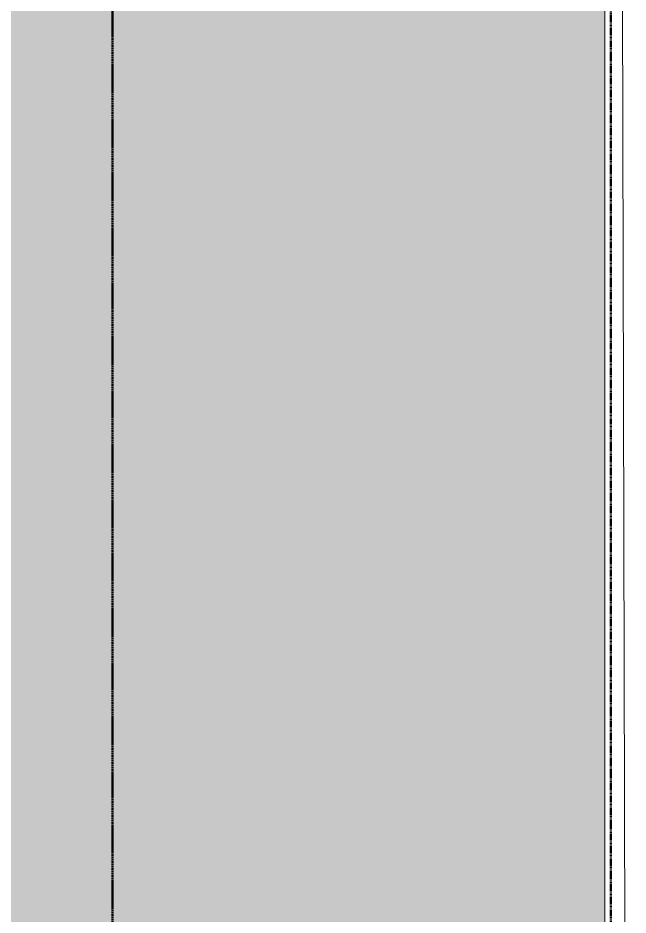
# Model space of a CAD drawing. Header units: inches. Extents: x -4218 to -1830, y 9756 to 12426.
# Drawn here: x -2091.8 to -1935.3, y 10187.2 to 10417.4 of the extents above; entities that cross this region are included whole.
import ezdxf

# ---------------------------------------------------------------- set-up
doc = ezdxf.new("R2010")
doc.units = ezdxf.units.IN
doc.header["$MEASUREMENT"] = 0
doc.linetypes.add('Dash 1_16_', pattern=[0.125, 0.0625, -0.0625])
doc.linetypes.add('Double Dash 3_8_', pattern=[1, 0.375, -0.125, 0.125, -0.125, 0.125, -0.125])
for name, color, linetype, lineweight in [('0-1', 7, 'Continuous', 5), ('A-FLOR-5', 192, 'Continuous', 9), ('A-FLOR-PATT-1', 9, 'Continuous', 9), ('C-PROP-LINE', 91, 'Double Dash 3_8_', 50), ('C-PROP-LINE-1', 91, 'Dash 1_16_', 50), ('C-TOPO', 7, 'Continuous', 9)]:
    doc.layers.add(name, color=color, linetype=linetype, lineweight=lineweight)

# ---------------------------------------------------------------- blocks, each defined once
blk = doc.blocks.new('CTR  - Topography_rvt-1-BACKGROUND - 1ST FLOOR')
at = {"layer": 'C-TOPO'}
blk.add_line((-1941.32, 12087.19), (-1935.34, 9891.19), dxfattribs=at)
blk = doc.blocks.new('Family - ___-2657144-BACKGROUND - 1ST FLOOR')
at = {"layer": 'C-PROP-LINE'}
blk.add_line((-1939.77, 12268.69), (-1939.77, 9828.62), dxfattribs=at)
blk = doc.blocks.new('Family - ___-2835860-BACKGROUND - 1ST FLOOR')
at = {"layer": 'C-PROP-LINE-1'}
blk.add_line((-2067.55, 9980.19), (-2067.55, 10851.39), dxfattribs=at)
blk = doc.blocks.new('Family - ___-2835932-BACKGROUND - 1ST FLOOR')
at = {"layer": 'C-PROP-LINE-1'}
blk.add_line((-2067.55, 9980.19), (-2067.55, 10851.39), dxfattribs=at)

msp = doc.modelspace()

# ---------------------------------------------------------------- hatches: boundary and pattern name
at = {"layer": 'A-FLOR-PATT-1'}
h = msp.add_hatch(dxfattribs=at)
h.set_pattern_fill('FP_4', color=256, style=0, pattern_type=2)
h.set_pattern_definition([(0, (0, 0), (15.36, 3.84), [1.267, -10.253, 1.267, -10.253, -61.44]), (0, (0, 0), (15.36, 3.84), [-23.04, 1.267, -21.773, 1.267, -10.253, -26.88]), (0, (0, 0), (15.36, 3.84), [-57.6, 1.267, -6.413, 1.267, -17.933]), (120, (5.76, 1.92), (-11.0055376, 11.3821502), [1.267, -10.253, 1.267, -10.253, -61.44]), (120, (5.76, 1.92), (-11.0055376, 11.3821502), [-23.04, 1.267, -21.773, 1.267, -10.253, -26.88]), (120, (5.76, 1.92), (-11.0055376, 11.3821502), [-57.6, 1.267, -6.413, 1.267, -17.933]), (240, (7.68, 9.6), (-4.3544624, -15.2221502), [1.267, -10.253, 1.267, -10.253, -61.44]), (240, (7.68, 9.6), (-4.3544624, -15.2221502), [-23.04, 1.267, -21.773, 1.267, -10.253, -26.88]), (240, (7.68, 9.6), (-4.3544624, -15.2221502), [-57.6, 1.267, -6.413, 1.267, -17.933])])
h.paths.add_polyline_path([(-2099.32, 10011.59), (-1941.32, 10011.59), (-1941.32, 10819.99), (-2099.32, 10819.99), (-2099.32, 10780.21), (-2096.2, 10780.21), (-2096.2, 10742.19), (-2099.32, 10742.19), (-2099.32, 10703.41), (-2096.2, 10703.41), (-2096.2, 10665.39), (-2099.32, 10665.39), (-2099.32, 10665.01), (-2096.2, 10665.01), (-2096.2, 10626.99), (-2099.32, 10626.99), (-2099.32, 10570.86), (-2096.82, 10570.86), (-2096.82, 10571.43), (-2095.82, 10571.43), (-2095.82, 10542.43), (-2096.82, 10542.43), (-2096.82, 10542.99), (-2099.32, 10542.99), (-2099.32, 10511.41), (-2096.2, 10511.41), (-2096.2, 10473.39), (-2099.32, 10473.39), (-2099.32, 10396.21), (-2096.2, 10396.21), (-2096.2, 10358.19), (-2099.32, 10358.19), (-2099.32, 10357.81), (-2096.2, 10357.81), (-2096.2, 10319.79), (-2099.32, 10319.79), (-2099.32, 10289.59), (-2096.82, 10289.59), (-2096.82, 10290.15), (-2095.82, 10290.15), (-2095.82, 10261.15), (-2096.82, 10261.15), (-2096.82, 10261.71), (-2099.32, 10261.71), (-2099.32, 10204.21), (-2096.2, 10204.21), (-2096.2, 10166.19), (-2099.32, 10166.19), (-2099.32, 10165.81), (-2096.2, 10165.81), (-2096.2, 10127.79), (-2099.32, 10127.79), (-2099.32, 10127.41), (-2096.2, 10127.41), (-2096.2, 10089.39), (-2099.32, 10089.39), (-2099.32, 10012.76)], flags=0)

# ---------------------------------------------------------------- linework, layer by layer
at = {"layer": 'A-FLOR-5'}
msp.add_line((-1941.32, 12089.69), (-1941.32, 9889.69), dxfattribs=at)

# ---------------------------------------------------------------- block references
at = {"layer": '0-1'}
msp.add_blockref('CTR  - Topography_rvt-1-BACKGROUND - 1ST FLOOR', (0, 0), dxfattribs=at)
at = {"layer": 'C-PROP-LINE'}
msp.add_blockref('Family - ___-2657144-BACKGROUND - 1ST FLOOR', (0, 0), dxfattribs=at)
at = {"layer": 'C-PROP-LINE-1'}
for name in ['Family - ___-2835860-BACKGROUND - 1ST FLOOR', 'Family - ___-2835932-BACKGROUND - 1ST FLOOR']:
    msp.add_blockref(name, (0, 0), dxfattribs=at)

doc.saveas('drawing.dxf')
